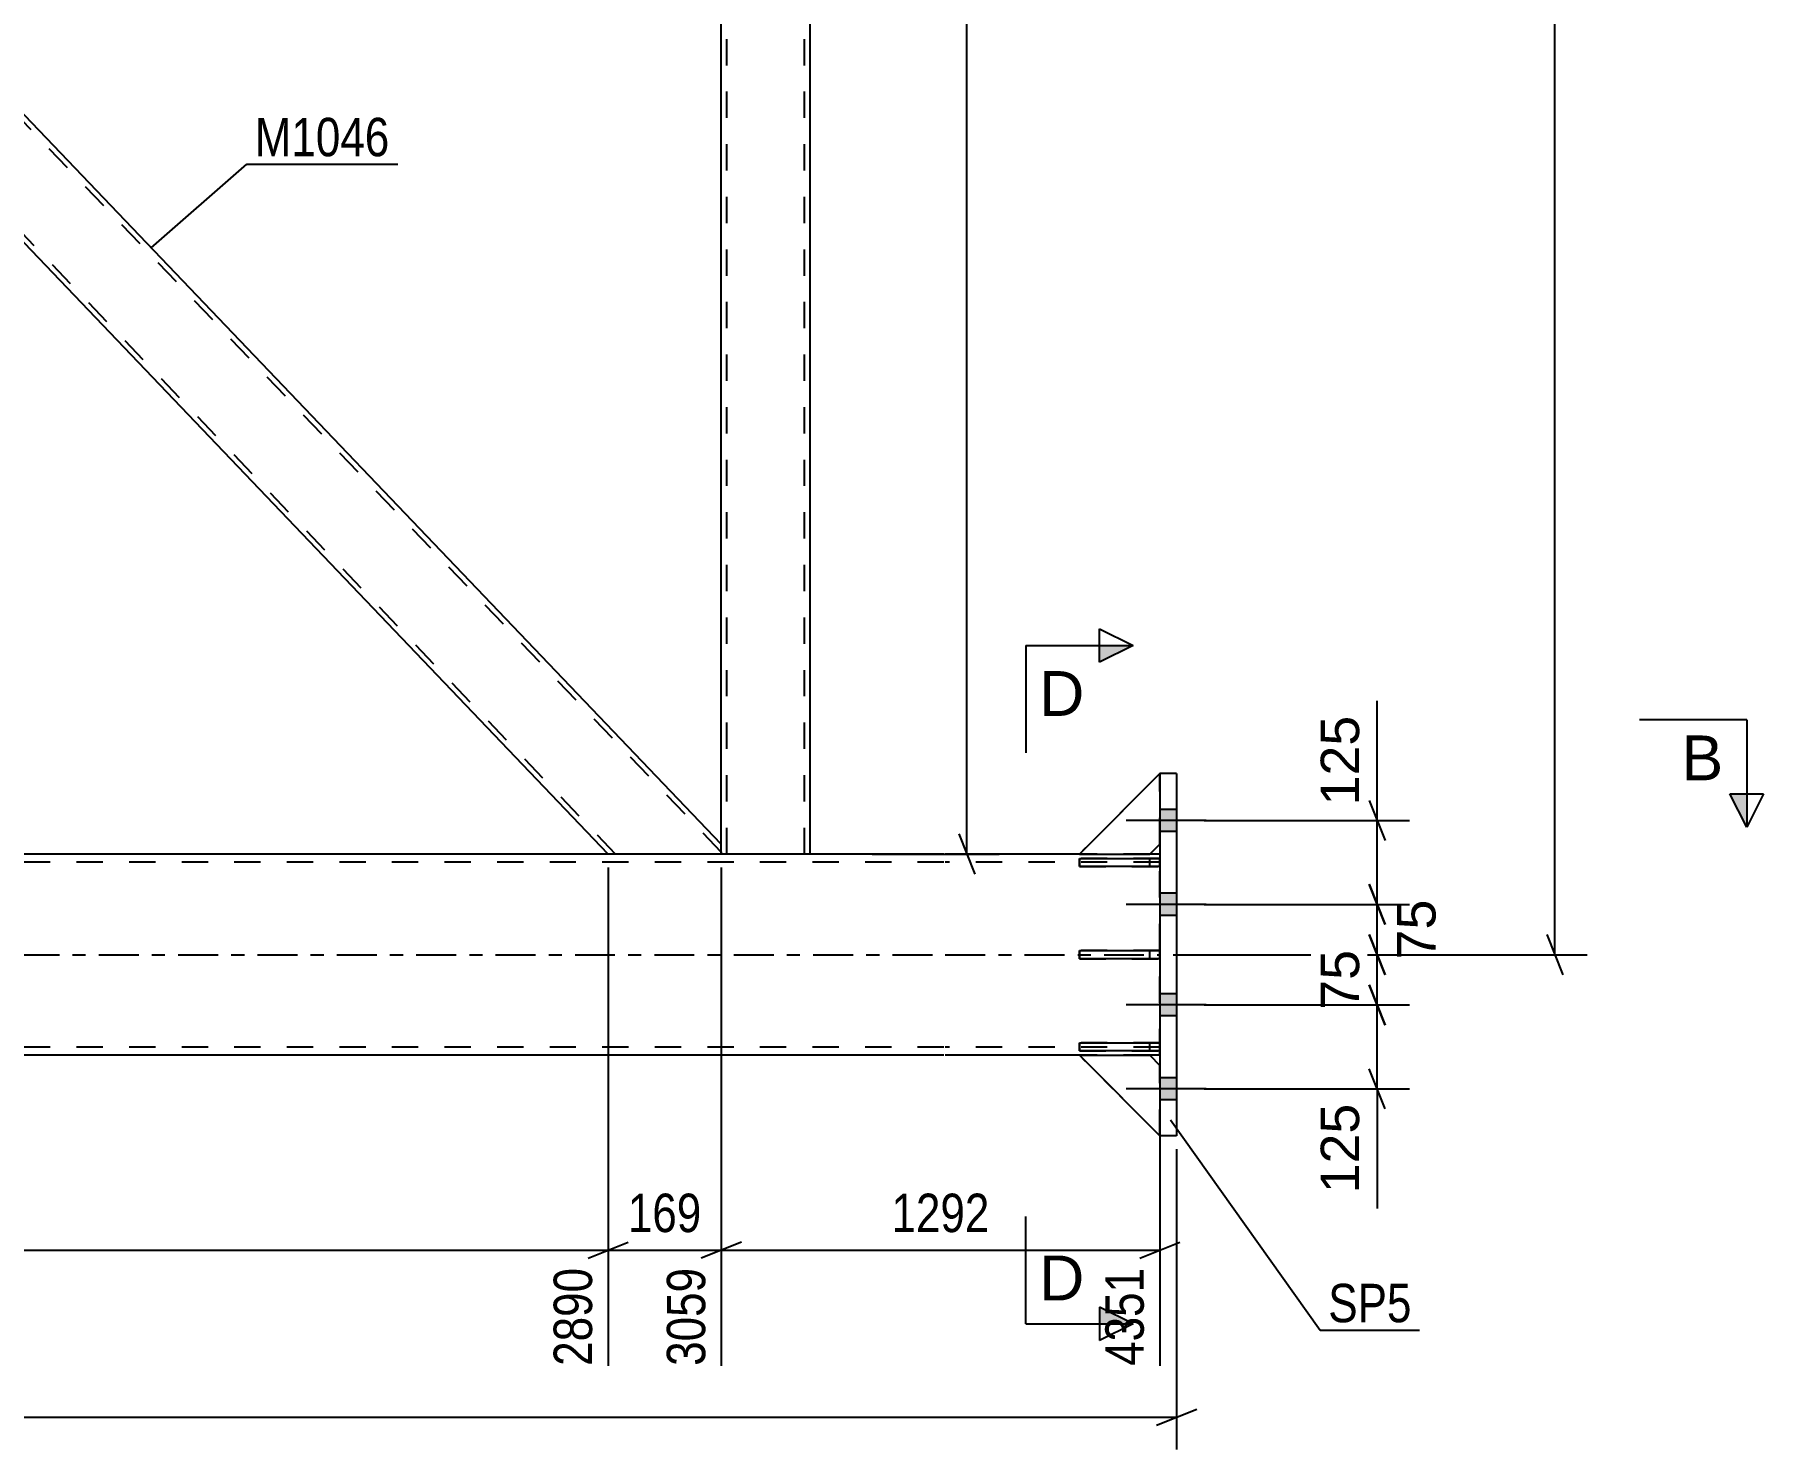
# Model space of a CAD drawing. Header units: millimetres. Extents: x 0 to 1189, y 0 to 841.
# Drawn here: x 267.2 to 396.1, y 280.5 to 386 of the extents above; entities that cross this region are included whole.
import ezdxf

# ---------------------------------------------------------------- set-up
doc = ezdxf.new("R2010")
doc.units = ezdxf.units.MM
doc.linetypes.add('DXK_LINE_DOT2', pattern=[3.9198, 1.9599, -1.9599])
doc.linetypes.add('DXK_LINE_DOT3', pattern=[5.9187, 2.979, -0.9799, 0.9799, -0.9799])
doc.styles.add('Arial', font='arial.ttf', dxfattribs={"height": 0.2})
doc.styles.add('Arial Narrow', font='ARIALN.TTF', dxfattribs={"height": 0.2})

# ---------------------------------------------------------------- blocks, each defined once
blk = doc.blocks.new('Part-348435271-1761 - 1689')
at = {"color": 7, "linetype": 'DXK_LINE_DOT2'}
for p, q in [((345.09, 309.92), (350.34, 309.92)), ((351.09, 303.92), (345.09, 309.92)), ((350.34, 309.92), (351.09, 309.17)), ((351.09, 309.17), (351.09, 303.92))]:
    blk.add_line(p, q, dxfattribs=at)
blk = doc.blocks.new('Bolt-348435271-1967 - 1689')
at = {"linetype": 'Continuous'}
for points in [[(351.09, 328.25), (351.09, 326.6), (352.34, 326.6), (352.34, 328.25)], [(351.09, 328.25), (351.09, 326.6), (352.34, 326.6), (352.34, 328.25)], [(351.09, 328.25), (351.09, 326.6), (352.34, 326.6), (352.34, 328.25)], [(351.09, 322), (351.09, 320.35), (352.34, 320.35), (352.34, 322)], [(351.09, 322), (351.09, 320.35), (352.34, 320.35), (352.34, 322)], [(351.09, 314.5), (351.09, 312.85), (352.34, 312.85), (352.34, 314.5)], [(351.09, 314.5), (351.09, 312.85), (352.34, 312.85), (352.34, 314.5)], [(351.09, 308.25), (351.09, 306.6), (352.34, 306.6), (352.34, 308.25)], [(351.09, 308.25), (351.09, 306.6), (352.34, 306.6), (352.34, 308.25)], [(351.09, 308.25), (351.09, 306.6), (352.34, 306.6), (352.34, 308.25)]]:
    blk.add_hatch(color=1, dxfattribs=at).paths.add_polyline_path(points)
at = {"color": 1, "linetype": 'Continuous'}
for p, q in [((352.34, 328.25), (351.09, 328.25)), ((352.34, 328.25), (351.09, 328.25)), ((352.34, 328.25), (351.09, 328.25)), ((354.54, 327.42), (348.59, 327.42)), ((354.54, 327.42), (348.59, 327.42)), ((354.54, 327.42), (348.59, 327.42)), ((352.34, 326.6), (351.09, 326.6)), ((352.34, 326.6), (351.09, 326.6)), ((352.34, 326.6), (351.09, 326.6)), ((354.54, 321.17), (348.59, 321.17)), ((354.54, 321.17), (348.59, 321.17)), ((352.34, 322), (351.09, 322)), ((352.34, 322), (351.09, 322)), ((352.34, 320.35), (351.09, 320.35)), ((352.34, 320.35), (351.09, 320.35)), ((354.54, 313.67), (348.59, 313.67)), ((354.54, 313.67), (348.59, 313.67)), ((352.34, 314.5), (351.09, 314.5)), ((352.34, 314.5), (351.09, 314.5)), ((352.34, 312.85), (351.09, 312.85)), ((352.34, 312.85), (351.09, 312.85)), ((352.34, 308.25), (351.09, 308.25)), ((352.34, 308.25), (351.09, 308.25)), ((352.34, 308.25), (351.09, 308.25)), ((354.54, 307.42), (348.59, 307.42)), ((354.54, 307.42), (348.59, 307.42)), ((354.54, 307.42), (348.59, 307.42)), ((352.34, 306.6), (351.09, 306.6)), ((352.34, 306.6), (351.09, 306.6)), ((352.34, 306.6), (351.09, 306.6))]:
    blk.add_line(p, q, dxfattribs=at)
blk = doc.blocks.new('Part-348435271-1760 - 1689')
at = {"color": 2, "linetype": 'Continuous'}
for p, q in [((345.09, 309.92), (350.34, 309.92)), ((351.09, 303.92), (345.09, 309.92)), ((350.34, 309.92), (351.09, 309.17))]:
    blk.add_line(p, q, dxfattribs=at)
at = {"color": 7, "linetype": 'DXK_LINE_DOT2'}
blk.add_line((351.09, 303.92), (351.09, 309.17), dxfattribs=at)
blk = doc.blocks.new('Part-348435271-1764 - 1689')
at = {"color": 7, "linetype": 'DXK_LINE_DOT2'}
for p, q in [((351.09, 317.72), (345.09, 317.72)), ((345.09, 317.72), (345.09, 317.12)), ((350.34, 317.12), (350.34, 317.72)), ((351.09, 317.12), (351.09, 317.72)), ((345.09, 317.12), (351.09, 317.12))]:
    blk.add_line(p, q, dxfattribs=at)
blk = doc.blocks.new('Part-348435271-1780 - 1689')
at = {"color": 2, "linetype": 'Continuous'}
for p, q in [((345.09, 317.72), (351.09, 317.72)), ((345.09, 317.12), (345.09, 317.72)), ((351.09, 317.72), (351.09, 317.12)), ((351.09, 317.12), (345.09, 317.12))]:
    blk.add_line(p, q, dxfattribs=at)
at = {"color": 7, "linetype": 'DXK_LINE_DOT2'}
blk.add_line((350.34, 317.12), (350.34, 317.72), dxfattribs=at)
blk = doc.blocks.new('Part-348435271-1754 - 1689')
at = {"color": 2, "linetype": 'Continuous'}
for p, q in [((351.09, 330.92), (345.09, 324.92)), ((345.09, 324.92), (350.34, 324.92)), ((350.34, 324.92), (351.09, 325.67))]:
    blk.add_line(p, q, dxfattribs=at)
at = {"color": 7, "linetype": 'DXK_LINE_DOT2'}
blk.add_line((351.09, 325.67), (351.09, 330.92), dxfattribs=at)
blk = doc.blocks.new('Part-348435271-1820 - 1689')
at = {"color": 2, "linetype": 'Continuous'}
for p, q in [((352.34, 330.92), (351.09, 330.92)), ((351.09, 330.92), (351.09, 303.92)), ((352.34, 330.92), (352.34, 303.92)), ((352.34, 303.92), (351.09, 303.92))]:
    blk.add_line(p, q, dxfattribs=at)
blk = doc.blocks.new('Part-348435271-1755 - 1689')
at = {"color": 7, "linetype": 'DXK_LINE_DOT2'}
for p, q in [((351.09, 330.92), (345.09, 324.92)), ((351.09, 325.67), (351.09, 330.92)), ((345.09, 324.92), (350.34, 324.92)), ((350.34, 324.92), (351.09, 325.67))]:
    blk.add_line(p, q, dxfattribs=at)
blk = doc.blocks.new('Part-348435271-1762 - 1689')
at = {"color": 7, "linetype": 'DXK_LINE_DOT2'}
for p, q in [((351.09, 310.85), (345.09, 310.85)), ((345.09, 310.85), (345.09, 310.25)), ((350.34, 310.25), (350.34, 310.85)), ((351.09, 310.25), (351.09, 310.85)), ((345.09, 310.25), (351.09, 310.25))]:
    blk.add_line(p, q, dxfattribs=at)
blk = doc.blocks.new('Part-348435271-1763 - 1689')
at = {"color": 7, "linetype": 'DXK_LINE_DOT2'}
for p, q in [((351.09, 324.6), (345.09, 324.6)), ((345.09, 324.6), (345.09, 324)), ((345.09, 324), (351.09, 324)), ((350.34, 324), (350.34, 324.6)), ((351.09, 324), (351.09, 324.6))]:
    blk.add_line(p, q, dxfattribs=at)
blk = doc.blocks.new('Part-348435271-1770 - 1689')
at = {"color": 2, "linetype": 'Continuous'}
for p, q in [((345.09, 310.85), (351.09, 310.85)), ((345.09, 310.25), (345.09, 310.85)), ((351.09, 310.85), (351.09, 310.25)), ((351.09, 310.25), (345.09, 310.25))]:
    blk.add_line(p, q, dxfattribs=at)
at = {"color": 7, "linetype": 'DXK_LINE_DOT2'}
blk.add_line((350.34, 310.25), (350.34, 310.85), dxfattribs=at)
blk = doc.blocks.new('Part-348435271-1775 - 1689')
at = {"color": 2, "linetype": 'Continuous'}
for p, q in [((345.09, 324.6), (351.09, 324.6)), ((345.09, 324), (345.09, 324.6)), ((351.09, 324), (345.09, 324)), ((351.09, 324.6), (351.09, 324))]:
    blk.add_line(p, q, dxfattribs=at)
at = {"color": 7, "linetype": 'DXK_LINE_DOT2'}
blk.add_line((350.34, 324), (350.34, 324.6), dxfattribs=at)
blk = doc.blocks.new('Part-348435271-1864 - 1689')
at = {"color": 7, "linetype": 'DXK_LINE_DOT2'}
for p, q in [((318.79, 324.92), (318.79, 469.42)), ((324.59, 324.92), (324.59, 469.42)), ((318.39, 324.92), (318.39, 325.65)), ((324.99, 324.92), (318.39, 324.92))]:
    blk.add_line(p, q, dxfattribs=at)
at = {"color": 2, "linetype": 'Continuous'}
for p, q in [((324.99, 469.42), (324.99, 324.92)), ((318.39, 325.65), (318.39, 468.49))]:
    blk.add_line(p, q, dxfattribs=at)
blk = doc.blocks.new('Part-348435271-1883 - 1689')
at = {"color": 2, "linetype": 'Continuous'}
for p, q in [((247.29, 391.61), (251.24, 395.88)), ((318.39, 325.65), (251.24, 395.88)), ((246.75, 391.03), (247.29, 391.61)), ((309.95, 324.92), (246.75, 391.03)), ((318.39, 325.31), (318.39, 325.65)), ((318.4, 324.92), (318.39, 325.31))]:
    blk.add_line(p, q, dxfattribs=at)
at = {"color": 7, "linetype": 'DXK_LINE_DOT2'}
for p, q in [((318.39, 325.07), (250.96, 395.59)), ((246.79, 391.07), (247.29, 391.61)), ((247.02, 391.32), (247.04, 391.34)), ((310.5, 324.92), (247.02, 391.32)), ((318.4, 324.92), (309.95, 324.92)), ((318.39, 324.92), (318.39, 325.07))]:
    blk.add_line(p, q, dxfattribs=at)
blk = doc.blocks.new('Part-348435271-1982 - 1689')
at = {"color": 7, "linetype": 'DXK_LINE_DOT2'}
for p, q in [((165.43, 309.92), (165.43, 324.92)), ((178.68, 324.92), (165.43, 324.92)), ((350.34, 324.92), (345.09, 324.92)), ((351.09, 309.92), (351.09, 324.92)), ((334.99, 324.32), (165.43, 324.32)), ((351.09, 324.32), (335.09, 324.32)), ((334.99, 310.52), (165.43, 310.52)), ((178.68, 309.92), (165.43, 309.92)), ((351.09, 310.52), (335.09, 310.52)), ((350.34, 309.92), (345.09, 309.92))]:
    blk.add_line(p, q, dxfattribs=at)
at = {"color": 2, "linetype": 'Continuous'}
for p, q in [((334.99, 324.92), (178.68, 324.92)), ((345.09, 324.92), (335.09, 324.92)), ((351.09, 324.92), (350.34, 324.92)), ((334.99, 309.92), (178.68, 309.92)), ((345.09, 309.92), (335.09, 309.92)), ((351.09, 309.92), (350.34, 309.92))]:
    blk.add_line(p, q, dxfattribs=at)
at = {"color": 7, "linetype": 'DXK_LINE_DOT3'}
for p, q in [((165.43, 317.42), (334.99, 317.42)), ((335.09, 317.42), (351.09, 317.42))]:
    blk.add_line(p, q, dxfattribs=at)
blk = doc.blocks.new('StraightDimension-348435271-11383 - 1689')
at = {"color": 7, "linetype": 'Continuous'}
for p, q in [((366.7, 322.67), (367.9, 319.67)), ((354.39, 321.17), (370.15, 321.17)), ((367.3, 317.42), (367.3, 321.17)), ((367.9, 315.92), (366.7, 318.92)), ((352.09, 317.42), (370.15, 317.42))]:
    blk.add_line(p, q, dxfattribs=at)
at = {"color": 0}
blk.add_wipeout([(372.25, 322.12), (368.05, 322.12), (368.05, 316.47), (372.25, 316.47)], dxfattribs=at)
at = {"color": 3, "style": 'Arial'}
blk.add_text('75', height=2.865, rotation=90.0002, dxfattribs=at).set_placement((371.65, 317.07))
blk = doc.blocks.new('StraightDimension-348435271-11382 - 1689')
at = {"color": 7, "linetype": 'Continuous'}
for p, q in [((367.3, 327.42), (367.3, 336.34)), ((367.3, 327.42), (367.3, 336.34)), ((366.7, 328.92), (367.9, 325.92)), ((354.39, 327.42), (369.7, 327.42)), ((367.3, 321.17), (367.3, 327.42)), ((367.9, 319.67), (366.7, 322.67)), ((354.39, 321.17), (369.7, 321.17))]:
    blk.add_line(p, q, dxfattribs=at)
at = {"color": 0}
blk.add_wipeout([(366.55, 335.82), (362.35, 335.82), (362.35, 327.95), (366.55, 327.95)], dxfattribs=at)
at = {"color": 3, "style": 'Arial'}
blk.add_text('125', height=2.865, rotation=90.0002, dxfattribs=at).set_placement((365.95, 328.55))
blk = doc.blocks.new('StraightDimension-348435271-11021 - 1689')
at = {"color": 7, "linetype": 'Continuous'}
for p, q in [((176.63, 323.92), (176.63, 288.6)), ((309.95, 323.92), (309.95, 286.77)), ((178.13, 295.99), (175.13, 294.79)), ((176.63, 295.39), (309.95, 295.39)), ((308.45, 294.79), (311.45, 295.99))]:
    blk.add_line(p, q, dxfattribs=at)
at = {"color": 0}
blk.add_wipeout([(247.54, 296.14), (247.54, 300.34), (239.03, 300.34), (239.03, 296.14)], dxfattribs=at)
at = {"color": 3, "style": 'Arial Narrow'}
blk.add_text('2666', height=2.863, dxfattribs=at).set_placement((239.63, 296.74))
at = {"color": 0, "linetype": 'Continuous'}
blk.add_wipeout([(309.35, 294.69), (305.15, 294.69), (305.15, 286.17), (309.35, 286.17)], dxfattribs=at)
at = {"color": 3, "linetype": 'Continuous', "style": 'Arial Narrow'}
blk.add_text('2890', height=2.863, rotation=90.0002, dxfattribs=at).set_placement((308.75, 286.77))
blk = doc.blocks.new('StraightDimension-348435271-10699 - 1689')
at = {"color": 7, "linetype": 'Continuous'}
for p, q in [((380.55, 317.42), (380.55, 476.92)), ((379.95, 318.92), (381.15, 315.92)), ((352.09, 317.42), (382.95, 317.42))]:
    blk.add_line(p, q, dxfattribs=at)
blk = doc.blocks.new('StraightDimension-348435271-11384 - 1689')
at = {"color": 7, "linetype": 'Continuous'}
for p, q in [((366.7, 318.92), (367.9, 315.92)), ((352.09, 317.42), (369.7, 317.42)), ((367.3, 313.67), (367.3, 317.42)), ((367.9, 312.17), (366.7, 315.17)), ((354.39, 313.67), (369.7, 313.67))]:
    blk.add_line(p, q, dxfattribs=at)
at = {"color": 0}
blk.add_wipeout([(366.55, 318.37), (362.35, 318.37), (362.35, 312.72), (366.55, 312.72)], dxfattribs=at)
at = {"color": 3, "style": 'Arial'}
blk.add_text('75', height=2.865, rotation=90.0002, dxfattribs=at).set_placement((365.95, 313.32))
blk = doc.blocks.new('StraightDimension-348435271-10707 - 1689')
at = {"color": 7, "linetype": 'Continuous'}
for p, q in [((336.7, 324.92), (336.7, 469.42)), ((336.1, 326.42), (337.3, 323.42)), ((329.64, 324.92), (339.1, 324.92))]:
    blk.add_line(p, q, dxfattribs=at)
blk = doc.blocks.new('StraightDimension-348435271-10730 - 1689')
at = {"color": 7, "linetype": 'Continuous'}
for p, q in [((159.68, 308.77), (159.68, 280.54)), ((352.34, 302.92), (352.34, 280.54)), ((161.18, 283.54), (158.18, 282.34)), ((159.68, 282.94), (352.34, 282.94)), ((350.84, 282.34), (353.84, 283.54))]:
    blk.add_line(p, q, dxfattribs=at)
at = {"color": 0}
blk.add_wipeout([(260.27, 283.69), (260.27, 287.89), (251.75, 287.89), (251.75, 283.69)], dxfattribs=at)
at = {"color": 3, "style": 'Arial Narrow'}
blk.add_text('4491', height=2.863, dxfattribs=at).set_placement((252.35, 284.29))
blk = doc.blocks.new('StraightDimension-348435271-11019 - 1689')
at = {"color": 7, "linetype": 'Continuous'}
for p, q in [((318.39, 323.92), (318.39, 286.77)), ((351.09, 308.92), (351.09, 286.77)), ((319.89, 295.99), (316.89, 294.79)), ((318.39, 295.39), (351.09, 295.39)), ((349.59, 294.79), (352.59, 295.99))]:
    blk.add_line(p, q, dxfattribs=at)
at = {"color": 0}
blk.add_wipeout([(338.99, 296.14), (338.99, 300.34), (330.48, 300.34), (330.48, 296.14)], dxfattribs=at)
at = {"color": 3, "style": 'Arial Narrow'}
blk.add_text('1292', height=2.863, dxfattribs=at).set_placement((331.08, 296.74))
at = {"color": 0, "linetype": 'Continuous'}
blk.add_wipeout([(350.49, 294.69), (346.29, 294.69), (346.29, 286.17), (350.49, 286.17)], dxfattribs=at)
at = {"color": 3, "linetype": 'Continuous', "style": 'Arial Narrow'}
blk.add_text('4351', height=2.863, rotation=90.0002, dxfattribs=at).set_placement((349.89, 286.77))
blk = doc.blocks.new('StraightDimension-348435271-11020 - 1689')
at = {"color": 7, "linetype": 'Continuous'}
for p, q in [((309.95, 323.92), (309.95, 286.77)), ((318.39, 323.92), (318.39, 286.77)), ((308.45, 294.79), (311.45, 295.99)), ((309.95, 295.39), (318.39, 295.39)), ((319.89, 295.99), (316.89, 294.79))]:
    blk.add_line(p, q, dxfattribs=at)
at = {"color": 0}
blk.add_wipeout([(317.51, 296.14), (317.51, 300.34), (310.82, 300.34), (310.82, 296.14)], dxfattribs=at)
at = {"color": 0, "linetype": 'Continuous'}
blk.add_wipeout([(317.79, 294.69), (313.59, 294.69), (313.59, 286.17), (317.79, 286.17)], dxfattribs=at)
at = {"color": 3, "style": 'Arial Narrow'}
blk.add_text('169', height=2.863, dxfattribs=at).set_placement((311.42, 296.74))
at = {"color": 3, "linetype": 'Continuous', "style": 'Arial Narrow'}
blk.add_text('3059', height=2.863, rotation=90.0002, dxfattribs=at).set_placement((317.19, 286.77))
blk = doc.blocks.new('StraightDimension-348435271-11385 - 1689')
at = {"color": 7, "linetype": 'Continuous'}
for p, q in [((366.7, 315.17), (367.9, 312.17)), ((354.39, 313.67), (369.7, 313.67)), ((367.3, 307.42), (367.3, 313.67)), ((367.9, 305.92), (366.7, 308.92)), ((354.39, 307.42), (369.7, 307.42)), ((367.3, 307.42), (367.3, 298.5)), ((367.3, 307.42), (367.3, 298.5))]:
    blk.add_line(p, q, dxfattribs=at)
at = {"color": 0}
blk.add_wipeout([(366.55, 306.9), (362.35, 306.9), (362.35, 299.03), (366.55, 299.03)], dxfattribs=at)
at = {"color": 3, "style": 'Arial'}
blk.add_text('125', height=2.865, rotation=90.0002, dxfattribs=at).set_placement((365.95, 299.63))
blk = doc.blocks.new('Mark-348435271-1816 - 1689')
at = {"color": 0}
blk.add_wipeout([(369.86, 290.02), (369.86, 293.02), (363.65, 293.02), (363.65, 290.02)], dxfattribs=at)
blk.add_wipeout([(369.86, 290.02), (369.86, 293.02), (363.65, 293.02), (363.65, 290.02)], dxfattribs=at)
at = {"color": 30, "linetype": 'Continuous'}
for p, q in [((351.88, 305.11), (363.05, 289.42)), ((363.05, 289.42), (370.46, 289.42))]:
    blk.add_line(p, q, dxfattribs=at)
at = {"color": 3, "style": 'Arial Narrow'}
blk.add_text('SP5', height=2.863, dxfattribs=at).set_placement((363.65, 290.02))
blk = doc.blocks.new('Mark-348435271-11226 - 1689')
at = {"color": 0}
blk.add_wipeout([(293.66, 376.94), (293.66, 379.94), (283.6, 379.94), (283.6, 376.94)], dxfattribs=at)
blk.add_wipeout([(293.66, 376.94), (293.66, 379.94), (283.6, 379.94), (283.6, 376.94)], dxfattribs=at)
at = {"color": 30, "linetype": 'Continuous'}
for p, q in [((275.87, 370.11), (283, 376.34)), ((283, 376.34), (294.26, 376.34))]:
    blk.add_line(p, q, dxfattribs=at)
at = {"color": 3, "style": 'Arial Narrow'}
blk.add_text('M1046', height=2.863, dxfattribs=at).set_placement((283.6, 376.94))
blk = doc.blocks.new('SectionMark-348435271-2648 - 1689')
at = {"linetype": 'Continuous'}
blk.add_hatch(color=6, dxfattribs=at).paths.add_polyline_path([(393.6, 329.42), (394.85, 329.42), (394.85, 326.92)])
at = {"color": 6, "linetype": 'Continuous'}
for p, q in [((394.85, 334.92), (386.85, 334.92)), ((394.85, 334.92), (394.85, 326.92)), ((393.6, 329.42), (396.1, 329.42)), ((394.85, 326.92), (393.6, 329.42)), ((396.1, 329.42), (394.85, 326.92))]:
    blk.add_line(p, q, dxfattribs=at)
at = {"color": 0, "linetype": 'Continuous'}
blk.add_wipeout([(393.1, 330.42), (393.1, 333.92), (389.99, 333.92), (389.99, 330.42)], dxfattribs=at)
at = {"color": 3, "linetype": 'Continuous', "style": 'Arial'}
blk.add_text('B', height=3.34, dxfattribs=at).set_placement((389.99, 330.42))
blk = doc.blocks.new('SectionMark-348435271-13528 - 1689')
at = {"linetype": 'Continuous'}
for points in [[(346.59, 339.22), (346.59, 340.47), (349.09, 340.47)], [(346.59, 289.9), (346.59, 291.15), (349.09, 289.9)]]:
    blk.add_hatch(color=6, dxfattribs=at).paths.add_polyline_path(points)
at = {"color": 6, "linetype": 'Continuous'}
for p, q in [((346.59, 339.22), (346.59, 341.72)), ((346.59, 341.72), (349.09, 340.47)), ((341.09, 340.47), (341.09, 332.47)), ((341.09, 340.47), (349.09, 340.47)), ((349.09, 340.47), (346.59, 339.22)), ((341.09, 289.9), (341.09, 297.9)), ((349.09, 289.9), (346.59, 291.15)), ((346.59, 291.15), (346.59, 288.65)), ((341.09, 289.9), (349.09, 289.9)), ((349.09, 289.9), (346.59, 288.65))]:
    blk.add_line(p, q, dxfattribs=at)
at = {"color": 0, "linetype": 'Continuous'}
for points in [[(345.46, 335.22), (345.46, 338.72), (342.09, 338.72), (342.09, 335.22)], [(345.46, 291.65), (345.46, 295.15), (342.09, 295.15), (342.09, 291.65)]]:
    blk.add_wipeout(points, dxfattribs=at)
at = {"color": 3, "linetype": 'Continuous', "style": 'Arial'}
for p in [(342.09, 335.22), (342.09, 291.65)]:
    blk.add_text('D', height=3.34, dxfattribs=at).set_placement(p)

msp = doc.modelspace()

# ---------------------------------------------------------------- block references
for name in ['Part-348435271-1864 - 1689', 'Part-348435271-1883 - 1689', 'Part-348435271-1754 - 1689', 'Part-348435271-1755 - 1689', 'Part-348435271-1820 - 1689', 'Bolt-348435271-1967 - 1689', 'Part-348435271-1982 - 1689', 'Part-348435271-1763 - 1689', 'Part-348435271-1775 - 1689', 'Part-348435271-1764 - 1689', 'Part-348435271-1780 - 1689', 'Part-348435271-1762 - 1689', 'Part-348435271-1770 - 1689', 'Part-348435271-1761 - 1689', 'Part-348435271-1760 - 1689']:
    msp.add_blockref(name, (0, 0))

# ---------------------------------------------------------------- next in the draw order: block references
for name in ['StraightDimension-348435271-10707 - 1689', 'Mark-348435271-11226 - 1689', 'StraightDimension-348435271-11021 - 1689', 'StraightDimension-348435271-11383 - 1689']:
    msp.add_blockref(name, (0, 0))

# ---------------------------------------------------------------- next in the draw order: block references
for name in ['StraightDimension-348435271-11382 - 1689', 'StraightDimension-348435271-10730 - 1689']:
    msp.add_blockref(name, (0, 0))

# ---------------------------------------------------------------- next in the draw order: block references
msp.add_blockref('StraightDimension-348435271-10699 - 1689', (0, 0))

# ---------------------------------------------------------------- next in the draw order: block references
for name in ['SectionMark-348435271-2648 - 1689', 'StraightDimension-348435271-11384 - 1689']:
    msp.add_blockref(name, (0, 0))

# ---------------------------------------------------------------- next in the draw order: block references
for name in ['StraightDimension-348435271-11019 - 1689', 'StraightDimension-348435271-11385 - 1689']:
    msp.add_blockref(name, (0, 0))

# ---------------------------------------------------------------- next in the draw order: block references
for name in ['SectionMark-348435271-13528 - 1689', 'StraightDimension-348435271-11020 - 1689', 'Mark-348435271-1816 - 1689']:
    msp.add_blockref(name, (0, 0))

doc.saveas('drawing.dxf')
